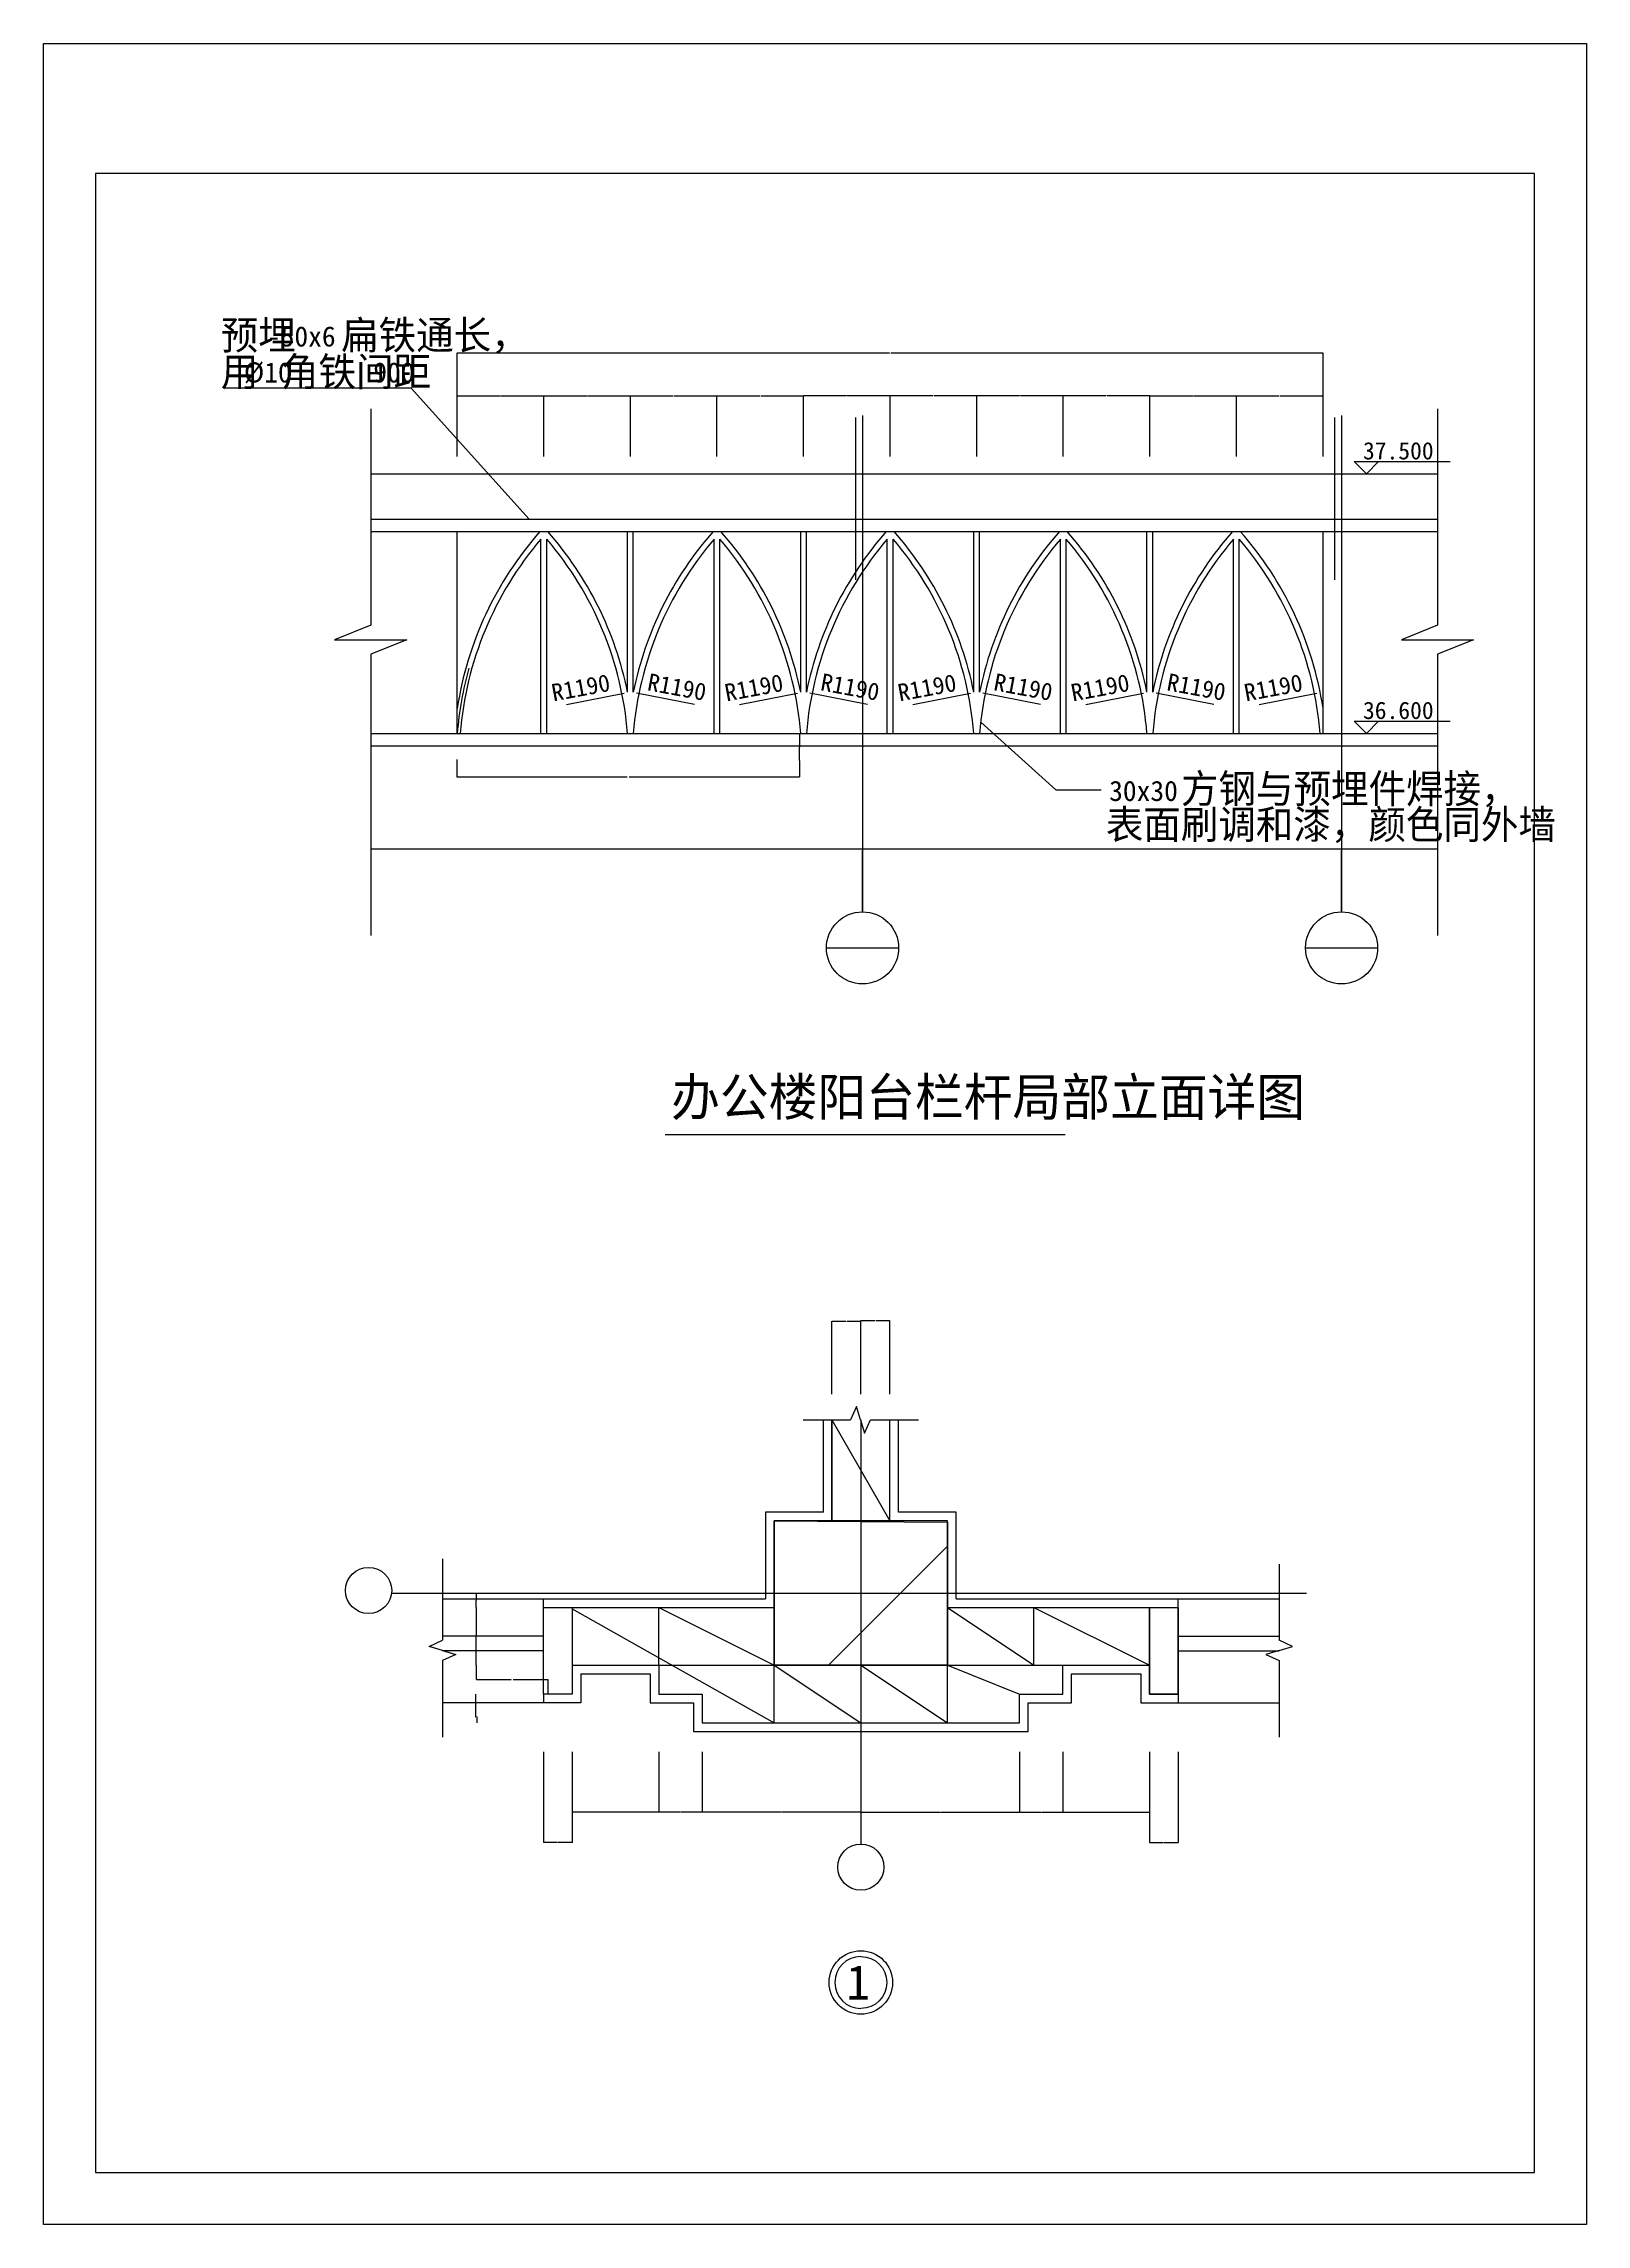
# Model space of a CAD drawing. Header units: metres. Extents: x -274867 to 0, y -9169 to 0.
# Drawn here: x -274867 to -269521, y -9169 to -1609 of the extents above; entities that cross this region are included whole.
import ezdxf

# ---------------------------------------------------------------- set-up
doc = ezdxf.new("R2010")
doc.units = ezdxf.units.M
for name, color, linetype in [('1', 1, 'Continuous'), ('A', 230, 'Continuous'), ('DIM', 3, 'Continuous'), ('MC', 4, 'Continuous'), ('PUB_DIM', 3, 'Continuous'), ('PUB_TITLE', 4, 'Continuous'), ('WALL', 7, 'Continuous')]:
    doc.layers.add(name, color=color, linetype=linetype)
doc.dimstyles.get("Standard").update_dxf_attribs({"dimtxt": 2.5, "dimasz": 2.5, "dimexe": 1.25, "dimexo": 0.625, "dimtad": 1, "dimcen": 2.5, "dimazin": 3, "dimtfac": 1, "dimtmove": 0, "dimatfit": 3})

# ---------------------------------------------------------------- blocks, each defined once
blk = doc.blocks.new('BG1')
at = {"layer": 'DIM', "linetype": 'CONTINUOUS'}
for p, q in [((-212.13, 212.13), (1450, 212.13)), ((0, 0), (-212.13, 212.13)), ((0, 0), (212.13, 212.13))]:
    blk.add_line(p, q, dxfattribs=at)
blk = doc.blocks.new('_INDEX')
blk.add_line((-0.5, 0), (0.5, 0))
blk.add_circle((0, 0), 0.5)
blk = doc.blocks.new('*D1')
for p, q in [((-272035.24, -7530), (-272035.24, -7740)), ((-271485.24, -7530), (-271485.24, -7740)), ((-272034.99, -7740), (-271761.74, -7740)), ((-271758.74, -7740), (-271485.49, -7740))]:
    blk.add_line(p, q)
at = {"layer": 'Defpoints'}
for p in [(-272035.24, -7530), (-271485.24, -7530), (-272035.24, -7740)]:
    blk.add_point(p, dxfattribs=at)
at = {"layer": 'DIM', "insert": (-271760.24, -7740), "char_height": 1, "attachment_point": 5}
blk.add_mtext('550', dxfattribs=at)
blk = doc.blocks.new('*D2')
for p, q in [((-271485.24, -7530), (-271485.24, -7740)), ((-271335.24, -7530), (-271335.24, -7740)), ((-271484.99, -7740), (-271411.74, -7740)), ((-271408.74, -7740), (-271335.49, -7740))]:
    blk.add_line(p, q)
at = {"layer": 'Defpoints'}
for p in [(-271485.24, -7530), (-271335.24, -7530), (-271485.24, -7740)]:
    blk.add_point(p, dxfattribs=at)
at = {"layer": 'DIM', "insert": (-271410.24, -7740), "char_height": 1, "attachment_point": 5}
blk.add_mtext('150', dxfattribs=at)
blk = doc.blocks.new('*D3')
for p, q in [((-271335.24, -7530), (-271335.24, -7740)), ((-271035.24, -7530), (-271035.24, -7740)), ((-271334.99, -7740), (-271185.74, -7740)), ((-271184.74, -7740), (-271035.49, -7740))]:
    blk.add_line(p, q)
at = {"layer": 'Defpoints'}
for p in [(-271335.24, -7530), (-271035.24, -7530), (-271335.24, -7740)]:
    blk.add_point(p, dxfattribs=at)
at = {"layer": 'DIM', "insert": (-271185.24, -7740), "char_height": 1, "attachment_point": 5}
blk.add_mtext('L', dxfattribs=at)
blk = doc.blocks.new('*D4')
for p, q in [((-271035.24, -7530), (-271035.24, -7845)), ((-270935.24, -7530), (-270935.24, -7845)), ((-271034.99, -7845), (-270986.74, -7845)), ((-270983.74, -7845), (-270935.49, -7845))]:
    blk.add_line(p, q)
at = {"layer": 'Defpoints'}
for p in [(-271035.24, -7530), (-270935.24, -7530), (-271035.24, -7845)]:
    blk.add_point(p, dxfattribs=at)
at = {"layer": 'DIM', "insert": (-270985.24, -7845), "char_height": 1, "attachment_point": 5}
blk.add_mtext('100', dxfattribs=at)
blk = doc.blocks.new('*D5')
for p, q in [((-273035.24, -7530), (-273035.24, -7740)), ((-272735.24, -7530), (-272735.24, -7740)), ((-272885.74, -7740), (-273035.49, -7740)), ((-272734.99, -7740), (-272884.74, -7740))]:
    blk.add_line(p, q)
at = {"layer": 'Defpoints'}
for p in [(-273035.24, -7530), (-272735.24, -7530), (-272735.24, -7740)]:
    blk.add_point(p, dxfattribs=at)
at = {"layer": 'DIM', "insert": (-272885.24, -7740), "char_height": 1, "attachment_point": 5}
blk.add_mtext('L', dxfattribs=at)
blk = doc.blocks.new('*D6')
for p, q in [((-272585.24, -7530), (-272585.24, -7740)), ((-272035.24, -7530), (-272035.24, -7740)), ((-272311.74, -7740), (-272585.49, -7740)), ((-272034.99, -7740), (-272308.74, -7740))]:
    blk.add_line(p, q)
at = {"layer": 'Defpoints'}
for p in [(-272585.24, -7530), (-272035.24, -7530), (-272035.24, -7740)]:
    blk.add_point(p, dxfattribs=at)
at = {"layer": 'DIM', "insert": (-272310.24, -7740), "char_height": 1, "attachment_point": 5}
blk.add_mtext('550', dxfattribs=at)
blk = doc.blocks.new('*D7')
for p, q in [((-272735.24, -7530), (-272735.24, -7740)), ((-272585.24, -7530), (-272585.24, -7740)), ((-272661.74, -7740), (-272735.49, -7740)), ((-272584.99, -7740), (-272658.74, -7740))]:
    blk.add_line(p, q)
at = {"layer": 'Defpoints'}
for p in [(-272735.24, -7530), (-272585.24, -7530), (-272585.24, -7740)]:
    blk.add_point(p, dxfattribs=at)
at = {"layer": 'DIM', "insert": (-272660.24, -7740), "char_height": 1, "attachment_point": 5}
blk.add_mtext('150', dxfattribs=at)
blk = doc.blocks.new('*D8')
for p, q in [((-273135.24, -7530), (-273135.24, -7845)), ((-273035.24, -7530), (-273035.24, -7845)), ((-273086.74, -7845), (-273135.49, -7845)), ((-273034.99, -7845), (-273083.74, -7845))]:
    blk.add_line(p, q)
at = {"layer": 'Defpoints'}
for p in [(-273135.24, -7530), (-273035.24, -7530), (-273035.24, -7845)]:
    blk.add_point(p, dxfattribs=at)
at = {"layer": 'DIM', "insert": (-273085.24, -7845), "char_height": 1, "attachment_point": 5}
blk.add_mtext('100', dxfattribs=at)
blk = doc.blocks.new('*D9')
for p, q in [((-272135.24, -6290), (-272135.24, -6037.51)), ((-272134.99, -6037.51), (-272086.74, -6037.51)), ((-272083.74, -6037.51), (-272035.49, -6037.51)), ((-272035.24, -6290), (-272035.24, -6037.51))]:
    blk.add_line(p, q)
at = {"layer": 'Defpoints'}
for p in [(-272135.24, -6037.51), (-272135.24, -6290), (-272035.24, -6290)]:
    blk.add_point(p, dxfattribs=at)
at = {"layer": 'DIM', "insert": (-272085.24, -6037.51), "char_height": 1, "attachment_point": 5}
blk.add_mtext('100', dxfattribs=at)
blk = doc.blocks.new('*D10')
for p, q in [((-272035.24, -6290), (-272035.24, -6035)), ((-272034.99, -6035), (-271986.74, -6035)), ((-271983.74, -6035), (-271935.49, -6035)), ((-271935.24, -6290), (-271935.24, -6035))]:
    blk.add_line(p, q)
at = {"layer": 'Defpoints'}
for p in [(-272035.24, -6035), (-272035.24, -6290), (-271935.24, -6290)]:
    blk.add_point(p, dxfattribs=at)
at = {"layer": 'DIM', "insert": (-271985.24, -6035), "char_height": 1, "attachment_point": 5}
blk.add_mtext('100', dxfattribs=at)
blk = doc.blocks.new('*D11')
for p, q in [((-273433.73, -3040), (-273433.73, -2830)), ((-273433.48, -2830), (-273285.23, -2830)), ((-273282.23, -2830), (-273133.98, -2830)), ((-273133.73, -3040), (-273133.73, -2830))]:
    blk.add_line(p, q)
at = {"layer": 'Defpoints'}
for p in [(-273433.73, -2830), (-273433.73, -3040), (-273133.73, -3040)]:
    blk.add_point(p, dxfattribs=at)
at = {"layer": 'DIM', "insert": (-273283.73, -2830), "char_height": 1, "attachment_point": 5}
blk.add_mtext('300', dxfattribs=at)
blk = doc.blocks.new('*D12')
for p, q in [((-273133.73, -3040), (-273133.73, -2830)), ((-273133.48, -2830), (-272985.23, -2830)), ((-272982.23, -2830), (-272833.98, -2830)), ((-272833.73, -3040), (-272833.73, -2830))]:
    blk.add_line(p, q)
at = {"layer": 'Defpoints'}
for p in [(-273133.73, -2830), (-273133.73, -3040), (-272833.73, -3040)]:
    blk.add_point(p, dxfattribs=at)
at = {"layer": 'DIM', "insert": (-272983.73, -2830), "char_height": 1, "attachment_point": 5}
blk.add_mtext('300', dxfattribs=at)
blk = doc.blocks.new('*D13')
for p, q in [((-272833.73, -3040), (-272833.73, -2830)), ((-272833.48, -2830), (-272685.23, -2830)), ((-272682.23, -2830), (-272533.98, -2830)), ((-272533.73, -3040), (-272533.73, -2830))]:
    blk.add_line(p, q)
at = {"layer": 'Defpoints'}
for p in [(-272833.73, -2830), (-272833.73, -3040), (-272533.73, -3040)]:
    blk.add_point(p, dxfattribs=at)
at = {"layer": 'DIM', "insert": (-272683.73, -2830), "char_height": 1, "attachment_point": 5}
blk.add_mtext('300', dxfattribs=at)
blk = doc.blocks.new('*D14')
for p, q in [((-272533.73, -3040), (-272533.73, -2830)), ((-272533.48, -2830), (-272385.23, -2830)), ((-272382.23, -2830), (-272233.98, -2830)), ((-272233.73, -3040), (-272233.73, -2830))]:
    blk.add_line(p, q)
at = {"layer": 'Defpoints'}
for p in [(-272533.73, -2830), (-272533.73, -3040), (-272233.73, -3040)]:
    blk.add_point(p, dxfattribs=at)
at = {"layer": 'DIM', "insert": (-272383.73, -2830), "char_height": 1, "attachment_point": 5}
blk.add_mtext('300', dxfattribs=at)
blk = doc.blocks.new('*D16')
for p, q in [((-272085.23, -2830), (-272233.98, -2830)), ((-272233.73, -3040), (-272233.73, -2830)), ((-271933.48, -2830), (-272082.23, -2830)), ((-271933.73, -3040), (-271933.73, -2830))]:
    blk.add_line(p, q)
at = {"layer": 'Defpoints'}
for p in [(-271933.73, -2830), (-272233.73, -3040), (-271933.73, -3040)]:
    blk.add_point(p, dxfattribs=at)
at = {"layer": 'DIM', "insert": (-272083.73, -2830), "char_height": 1, "attachment_point": 5}
blk.add_mtext('300', dxfattribs=at)
blk = doc.blocks.new('*D17')
for p, q in [((-271785.23, -2830), (-271933.98, -2830)), ((-271933.73, -3040), (-271933.73, -2830)), ((-271633.48, -2830), (-271782.23, -2830)), ((-271633.73, -3040), (-271633.73, -2830))]:
    blk.add_line(p, q)
at = {"layer": 'Defpoints'}
for p in [(-271633.73, -2830), (-271933.73, -3040), (-271633.73, -3040)]:
    blk.add_point(p, dxfattribs=at)
at = {"layer": 'DIM', "insert": (-271783.73, -2830), "char_height": 1, "attachment_point": 5}
blk.add_mtext('300', dxfattribs=at)
blk = doc.blocks.new('*D18')
for p, q in [((-271485.23, -2830), (-271633.98, -2830)), ((-271633.73, -3040), (-271633.73, -2830)), ((-271333.48, -2830), (-271482.23, -2830)), ((-271333.73, -3040), (-271333.73, -2830))]:
    blk.add_line(p, q)
at = {"layer": 'Defpoints'}
for p in [(-271333.73, -2830), (-271633.73, -3040), (-271333.73, -3040)]:
    blk.add_point(p, dxfattribs=at)
at = {"layer": 'DIM', "insert": (-271483.73, -2830), "char_height": 1, "attachment_point": 5}
blk.add_mtext('300', dxfattribs=at)
blk = doc.blocks.new('*D19')
for p, q in [((-271185.23, -2830), (-271333.98, -2830)), ((-271333.73, -3040), (-271333.73, -2830)), ((-271033.48, -2830), (-271182.23, -2830)), ((-271033.73, -3040), (-271033.73, -2830))]:
    blk.add_line(p, q)
at = {"layer": 'Defpoints'}
for p in [(-271033.73, -2830), (-271333.73, -3040), (-271033.73, -3040)]:
    blk.add_point(p, dxfattribs=at)
at = {"layer": 'DIM', "insert": (-271183.73, -2830), "char_height": 1, "attachment_point": 5}
blk.add_mtext('300', dxfattribs=at)
blk = doc.blocks.new('*D20')
for p, q in [((-271033.73, -3040), (-271033.73, -2830)), ((-271033.48, -2830), (-270885.23, -2830)), ((-270882.23, -2830), (-270733.98, -2830)), ((-270733.73, -3040), (-270733.73, -2830))]:
    blk.add_line(p, q)
at = {"layer": 'Defpoints'}
for p in [(-271033.73, -2830), (-271033.73, -3040), (-270733.73, -3040)]:
    blk.add_point(p, dxfattribs=at)
at = {"layer": 'DIM', "insert": (-270883.73, -2830), "char_height": 1, "attachment_point": 5}
blk.add_mtext('300', dxfattribs=at)
blk = doc.blocks.new('*D21')
for p, q in [((-270733.73, -3040), (-270733.73, -2830)), ((-270733.48, -2830), (-270585.23, -2830)), ((-270582.23, -2830), (-270433.98, -2830)), ((-270433.73, -3040), (-270433.73, -2830))]:
    blk.add_line(p, q)
at = {"layer": 'Defpoints'}
for p in [(-270733.73, -2830), (-270733.73, -3040), (-270433.73, -3040)]:
    blk.add_point(p, dxfattribs=at)
at = {"layer": 'DIM', "insert": (-270583.73, -2830), "char_height": 1, "attachment_point": 5}
blk.add_mtext('300', dxfattribs=at)
blk = doc.blocks.new('*D22')
for p, q in [((-273433.73, -3040), (-273433.73, -2680)), ((-273433.48, -2680), (-271935.73, -2680)), ((-271931.73, -2680), (-270433.98, -2680)), ((-270433.73, -3040), (-270433.73, -2680))]:
    blk.add_line(p, q)
at = {"layer": 'Defpoints'}
for p in [(-273433.73, -2680), (-273433.73, -3040), (-270433.73, -3040)]:
    blk.add_point(p, dxfattribs=at)
at = {"layer": 'DIM', "insert": (-271933.73, -2680), "char_height": 1, "attachment_point": 5}
blk.add_mtext('3000', dxfattribs=at)
blk = doc.blocks.new('*D23')
for p, q in [((-272247.46, -4000), (-272247.46, -4047.06)), ((-272247.71, -4047.06), (-272247.96, -4047.06)), ((-272247.46, -4094.12), (-272247.46, -4047.06)), ((-272247.46, -4047.06), (-272247.46, -4047.06)), ((-272247.21, -4047.06), (-272246.96, -4047.06))]:
    blk.add_line(p, q)
at = {"layer": 'Defpoints'}
for p in [(-272247.46, -4000), (-272247.46, -4047.06), (-272247.46, -4094.12)]:
    blk.add_point(p, dxfattribs=at)
at = {"layer": 'DIM', "insert": (-272247.46, -4045.935), "char_height": 1, "attachment_point": 5}
blk.add_mtext('0', dxfattribs=at)
blk = doc.blocks.new('*D24')
for p, q in [((-273435.24, -4090), (-273435.24, -4150)), ((-273434.99, -4150), (-272844.85, -4150)), ((-272837.85, -4150), (-272247.71, -4150)), ((-272247.46, -4094.12), (-272247.46, -4150))]:
    blk.add_line(p, q)
at = {"layer": 'Defpoints'}
for p in [(-273435.24, -4090), (-273435.24, -4150), (-272247.46, -4094.12)]:
    blk.add_point(p, dxfattribs=at)
at = {"layer": 'DIM', "insert": (-272841.35, -4150), "char_height": 1, "attachment_point": 5}
blk.add_mtext('1187,78', dxfattribs=at)
blk = doc.blocks.new('*D98')
for p, q in [((-273368.02, -7005), (-273368.27, -7005)), ((-273367.77, -6980), (-273367.77, -7005)), ((-273367.77, -7030), (-273367.77, -7005)), ((-273367.77, -7005), (-273367.77, -7005)), ((-273367.52, -7005), (-273367.27, -7005))]:
    blk.add_line(p, q)
at = {"layer": 'Defpoints'}
for p in [(-273367.77, -6980), (-273367.77, -7005), (-273367.77, -7030)]:
    blk.add_point(p, dxfattribs=at)
at = {"layer": 'DIM', "insert": (-273367.77, -7003.875), "char_height": 1, "attachment_point": 5}
blk.add_mtext('0', dxfattribs=at)
blk = doc.blocks.new('*D99')
for p, q in [((-273367.77, -7030), (-273367.77, -7130)), ((-273368.02, -7130), (-273368.27, -7130)), ((-273367.77, -7230), (-273367.77, -7130)), ((-273367.77, -7130), (-273367.77, -7130)), ((-273367.52, -7130), (-273367.27, -7130))]:
    blk.add_line(p, q)
at = {"layer": 'Defpoints'}
for p in [(-273367.77, -7030), (-273367.77, -7130), (-273367.77, -7230)]:
    blk.add_point(p, dxfattribs=at)
at = {"layer": 'DIM', "insert": (-273367.77, -7128.875), "char_height": 1, "attachment_point": 5}
blk.add_mtext('0', dxfattribs=at)
blk = doc.blocks.new('*D100')
for p, q in [((-273367.77, -7230), (-273367.77, -7280)), ((-273367.52, -7280), (-273246.485, -7280)), ((-273240.485, -7280), (-273119.45, -7280)), ((-273119.2, -7330), (-273119.2, -7280))]:
    blk.add_line(p, q)
at = {"layer": 'Defpoints'}
for p in [(-273367.77, -7230), (-273367.77, -7280), (-273119.2, -7330)]:
    blk.add_point(p, dxfattribs=at)
at = {"layer": 'DIM', "insert": (-273243.485, -7280), "char_height": 1, "attachment_point": 5}
blk.add_mtext('248,57', dxfattribs=at)
blk = doc.blocks.new('*D101')
for p, q in [((-273370.89, -7330), (-273370.89, -7409.51)), ((-273370.64, -7409.51), (-273369.77, -7409.51)), ((-273365.77, -7409.51), (-273364.9, -7409.51)), ((-273364.65, -7430), (-273364.65, -7409.51))]:
    blk.add_line(p, q)
at = {"layer": 'Defpoints'}
for p in [(-273370.89, -7330), (-273370.89, -7409.51), (-273364.65, -7430)]:
    blk.add_point(p, dxfattribs=at)
at = {"layer": 'DIM', "insert": (-273367.77, -7409.51), "char_height": 1, "attachment_point": 5}
blk.add_mtext('6,24', dxfattribs=at)

msp = doc.modelspace()

# ---------------------------------------------------------------- hatches: boundary and pattern name
h = msp.add_hatch()
h.set_pattern_fill('ANSI31', scale=600)
h.paths.add_polyline_path([(-273035.24, -7030), (-273135.24, -7030), (-273135.24, -7230), (-273035.24, -7230)])
h.paths.add_polyline_path([(-273035.24, -7330), (-273035.24, -7230), (-273135.24, -7230), (-273135.24, -7330)])
h.paths.add_polyline_path([(-270935.24, -7030), (-271035.24, -7030), (-271035.24, -7230), (-270935.24, -7230)])
h.paths.add_polyline_path([(-270935.24, -7230), (-271035.24, -7230), (-271035.24, -7330), (-270935.24, -7330)])
at = {"layer": 'MC'}
h = msp.add_hatch(dxfattribs=at)
h.set_pattern_fill('ANSI31', scale=500)
h.paths.add_polyline_path([(-272035.24, -6730), (-272335.24, -6730), (-272335.24, -7230), (-272035.24, -7230)])
h.paths.add_polyline_path([(-272035.24, -7230), (-271735.24, -7230), (-271735.24, -6730), (-272035.24, -6730)])
h = msp.add_hatch(dxfattribs=at)
h.set_pattern_fill('AR-CONC', scale=50)
h.paths.add_polyline_path([(-272335.24, -7230), (-272035.24, -7230), (-272035.24, -6730), (-272335.24, -6730)])
h.paths.add_polyline_path([(-272035.24, -7230), (-271735.24, -7230), (-271735.24, -6730), (-272035.24, -6730)])

# ---------------------------------------------------------------- linework, layer by layer
for p, q in [((-273733.73, -3100), (-270036.84, -3100)), ((-273733.73, -3256.75), (-270036.84, -3256.75)), ((-273733.73, -3300), (-270036.84, -3300)), ((-273433.73, -4000), (-273433.73, -3300)), ((-272843.73, -3856.66), (-272843.73, -3300)), ((-272823.73, -3856.66), (-272823.73, -3300)), ((-272243.73, -3856.66), (-272243.73, -3300)), ((-272223.73, -3856.66), (-272223.73, -3300)), ((-271643.73, -3856.66), (-271643.73, -3300)), ((-271623.73, -3856.66), (-271623.73, -3300)), ((-271043.73, -3856.66), (-271043.73, -3300)), ((-271023.73, -3856.66), (-271023.73, -3300)), ((-270433.73, -4000), (-270433.73, -3300)), ((-273143.73, -4000), (-273143.73, -3326.59)), ((-273123.73, -4000), (-273123.73, -3326.59)), ((-272543.73, -4000), (-272543.73, -3326.59)), ((-272523.73, -4000), (-272523.73, -3326.59)), ((-271943.73, -4000), (-271943.73, -3326.59)), ((-271923.73, -4000), (-271923.73, -3326.59)), ((-271343.73, -4000), (-271343.73, -3326.59)), ((-271323.73, -4000), (-271323.73, -3326.59)), ((-270743.73, -4000), (-270743.73, -3326.59)), ((-270723.73, -4000), (-270723.73, -3326.59)), ((-273733.73, -4000), (-270036.84, -4000)), ((-273733.73, -4043.25), (-270036.84, -4043.25)), ((-273733.73, -4400), (-270036.84, -4400)), ((-272050.17, -6333.82), (-272071.57, -6380)), ((-272036.44, -6380), (-272050.17, -6333.82)), ((-272235.24, -6380), (-272071.57, -6380)), ((-272165.24, -6700), (-272165.24, -6380)), ((-272135.24, -6380), (-271935.24, -6730)), ((-272036.44, -6380), (-272022.71, -6426.18)), ((-272022.71, -6426.18), (-272001.31, -6380)), ((-272001.31, -6380), (-271835.24, -6380)), ((-271905.24, -6700), (-271905.24, -6380)), ((-272365.24, -6700), (-272365.24, -7000)), ((-272165.24, -6700), (-272365.24, -6700)), ((-271705.24, -6700), (-271905.24, -6700)), ((-271705.24, -7000), (-271705.24, -6700)), ((-273485.24, -6861.64), (-273485.24, -7143.67)), ((-270585.24, -6880), (-270585.24, -7143.67)), ((-273485.24, -7000), (-272365.24, -7000)), ((-273135.24, -7030), (-273135.24, -7000)), ((-272735.24, -7230), (-272735.24, -7030)), ((-272735.24, -7030), (-272335.24, -7230)), ((-271735.24, -7030), (-271435.24, -7230)), ((-271705.24, -7000), (-270585.24, -7000)), ((-271435.24, -7030), (-271035.24, -7230)), ((-271435.24, -7230), (-271435.24, -7030)), ((-270935.24, -7030), (-270935.24, -7000)), ((-273035.24, -7035), (-272335.24, -7430)), ((-273531.42, -7165.07), (-273485.24, -7143.67)), ((-273485.24, -7178.8), (-273531.42, -7165.07)), ((-273135.24, -7130), (-273485.24, -7130)), ((-273485.24, -7178.8), (-273439.06, -7192.53)), ((-273135.24, -7180), (-273485.24, -7180)), ((-270935.24, -7130), (-270585.24, -7130)), ((-270935.24, -7180), (-270585.24, -7180)), ((-270585.24, -7178.8), (-270631.42, -7192.53)), ((-270539.06, -7165.07), (-270585.24, -7143.67)), ((-270585.24, -7178.8), (-270539.06, -7165.07)), ((-273439.06, -7192.53), (-273485.24, -7213.93)), ((-273485.24, -7213.93), (-273485.24, -7480)), ((-272335.24, -7430), (-272335.24, -7230)), ((-272335.24, -7230), (-272035.24, -7430)), ((-272035.24, -7230), (-271735.24, -7430)), ((-271735.24, -7430), (-271735.24, -7230)), ((-271735.24, -7230), (-271485.24, -7330)), ((-270631.42, -7192.53), (-270585.24, -7213.93)), ((-270585.24, -7213.93), (-270585.24, -7480)), ((-273135.24, -7330), (-273135.24, -7360)), ((-273005.24, -7260), (-272765.24, -7260)), ((-273005.24, -7260), (-273005.24, -7360)), ((-272765.24, -7260), (-272765.24, -7360)), ((-271305.24, -7360), (-271305.24, -7260)), ((-271305.24, -7260), (-271065.24, -7260)), ((-271065.24, -7260), (-271065.24, -7360)), ((-270935.24, -7330), (-270935.24, -7360)), ((-273005.24, -7360), (-273485.24, -7360)), ((-272765.24, -7360), (-272615.24, -7360)), ((-272615.24, -7360), (-272615.24, -7460)), ((-271455.24, -7460), (-271455.24, -7360)), ((-271455.24, -7360), (-271305.24, -7360)), ((-271065.24, -7360), (-270585.24, -7360)), ((-272615.24, -7460), (-271455.24, -7460))]:
    msp.add_line(p, q)
for points in [[(-273733.73, -2875), (-273733.73, -3625), (-273858.73, -3675), (-273608.73, -3675), (-273733.73, -3725), (-273733.73, -4700)], [(-270036.84, -2875), (-270036.84, -3625), (-270161.84, -3675), (-269911.84, -3675), (-270036.84, -3725), (-270036.84, -4700)]]:
    msp.add_lwpolyline(points)
for points in [[(-272035.24, -8240, 1), (-272035.24, -8420, 1)], [(-272035.24, -8240, -1), (-272035.24, -8420, -1)]]:
    msp.add_lwpolyline(points, format="xyb")
for centre, radius in [((-273741.01, -6970.96), 80), ((-272035.24, -7930), 80), ((-272035.24, -8330), 110)]:
    msp.add_circle(centre, radius)
for centre, radius, start, end in [((-272247.46, -4094.12), 1200, 138.57, 171.33), ((-274020.01, -4094.12), 1200, 11.41, 41.43), ((-271647.46, -4094.12), 1200, 138.57, 168.59), ((-273420.01, -4094.12), 1200, 11.41, 41.43), ((-271047.46, -4094.12), 1200, 138.57, 168.59), ((-272820.01, -4094.12), 1200, 11.41, 41.43), ((-270447.46, -4094.12), 1200, 138.57, 168.59), ((-272220.01, -4094.12), 1200, 11.41, 41.43), ((-269847.46, -4094.12), 1200, 138.57, 168.59), ((-271620.01, -4094.12), 1200, 8.67, 41.43), ((-272247.46, -4094.12), 1180, 139.42, 175.46), ((-274020.01, -4094.12), 1180, 4.54, 40.58), ((-271647.46, -4094.12), 1180, 139.42, 175.46), ((-273420.01, -4094.12), 1180, 4.54, 40.58), ((-271047.46, -4094.12), 1180, 139.42, 175.46), ((-272820.01, -4094.12), 1180, 4.54, 40.58), ((-270447.46, -4094.12), 1180, 139.42, 175.46), ((-272220.01, -4094.12), 1180, 4.54, 40.58), ((-269847.46, -4094.12), 1180, 139.42, 175.46), ((-271620.01, -4094.12), 1180, 4.54, 40.58), ((-272247.46, -4094.12), 1190, 164.37, 175.46)]:
    msp.add_arc(centre, radius, start, end)
at = {"layer": 'A'}
msp.add_line((-273661.52, -6980), (-270490.52, -6980), dxfattribs=at)
at = {"layer": 'DIM'}
for p, q in [((-273055.24, -3900), (-272855.24, -3860)), ((-272612.23, -3900), (-272812.23, -3860)), ((-272455.24, -3900), (-272255.24, -3860)), ((-272012.23, -3900), (-272212.23, -3860)), ((-271855.24, -3900), (-271655.24, -3860)), ((-271412.23, -3900), (-271612.23, -3860)), ((-271255.24, -3900), (-271055.24, -3860)), ((-270812.23, -3900), (-271012.23, -3860)), ((-270655.24, -3900), (-270455.24, -3860)), ((-272035.24, -6380), (-272035.24, -7850))]:
    msp.add_line(p, q, dxfattribs=at)
msp.add_lwpolyline([(-272713.32, -5390), (-271327.8, -5390)], dxfattribs=at)
at = {"layer": 'MC'}
for p, q in [((-273593.11, -2803.16), (-274243.29, -2803.16)), ((-273185.01, -3256.75), (-273593.11, -2803.16)), ((-271619.91, -3960.82), (-271359.34, -4195.6)), ((-271359.34, -4195.6), (-271202.01, -4195.6))]:
    msp.add_line(p, q, dxfattribs=at)
for points in [[(-272135.24, -6380), (-272135.24, -6730), (-271935.24, -6730), (-271935.24, -6380)], [(-273035.24, -7030), (-272335.24, -7030)], [(-271735.24, -7030), (-271035.24, -7030)], [(-271035.24, -7030), (-270935.24, -7030), (-270935.24, -7330), (-271035.24, -7330), (-271035.24, -7030)], [(-273035.24, -7230), (-272735.24, -7230), (-272735.24, -7330), (-272585.24, -7330), (-272585.24, -7430), (-271485.24, -7430), (-271485.24, -7330), (-271335.24, -7330), (-271335.24, -7230), (-271035.24, -7230)]]:
    msp.add_lwpolyline(points, dxfattribs=at)
for points in [[(-272335.24, -6730), (-271735.24, -6733.77), (-271735.24, -7230), (-272335.24, -7230)], [(-273135.24, -7030), (-273035.24, -7030), (-273035.24, -7330), (-273135.24, -7330)]]:
    msp.add_lwpolyline(points, close=True, dxfattribs=at)
at = {"layer": 'PUB_DIM'}
for p, q in [((-272029.34, -2898.25), (-272029.34, -4619.76)), ((-270369.34, -2898.25), (-270369.34, -4619.76)), ((-272029.34, -4619.76), (-272029.34, -4405.41)), ((-270369.34, -4619.76), (-270369.34, -4405.41))]:
    msp.add_line(p, q, dxfattribs=at)
for points in [[(-272054.34, -2905.21), (-272054.34, -3467.43)], [(-270394.34, -2905.21), (-270394.34, -3467.43)]]:
    msp.add_lwpolyline(points, dxfattribs=at)
at = {"layer": 'PUB_TITLE'}
for points in [[(-274867.12, -1608.61), (-269521.12, -1608.61), (-269521.12, -9168.61), (-274867.12, -9168.61)], [(-274687.12, -2058.61), (-274687.12, -8988.61), (-269701.12, -8988.61), (-269701.12, -2058.61)]]:
    msp.add_lwpolyline(points, close=True, dxfattribs=at)
at = {"layer": 'WALL'}
for p, q in [((-272135.24, -6730), (-272135.24, -6380)), ((-271935.24, -6730), (-271935.24, -6380)), ((-273135.24, -7030), (-272335.24, -7030)), ((-273135.24, -7330), (-273135.24, -7030)), ((-273035.24, -7030), (-273035.24, -7230)), ((-273035.24, -7030), (-273035.24, -7230)), ((-271735.24, -7030), (-270935.24, -7030)), ((-271035.24, -7030), (-271035.24, -7230)), ((-270935.24, -7330), (-270935.24, -7030)), ((-273035.24, -7230), (-271035.24, -7230)), ((-273035.24, -7230), (-273035.24, -7330)), ((-272735.24, -7230), (-272735.24, -7330)), ((-271335.24, -7330), (-271335.24, -7230)), ((-271035.24, -7230), (-271035.24, -7330)), ((-273035.24, -7330), (-273135.24, -7330)), ((-272735.24, -7330), (-272585.24, -7330)), ((-272585.24, -7330), (-272585.24, -7430)), ((-271485.24, -7430), (-271485.24, -7330)), ((-271485.24, -7330), (-271335.24, -7330)), ((-271035.24, -7330), (-270935.24, -7330)), ((-272585.24, -7430), (-271485.24, -7430))]:
    msp.add_line(p, q, dxfattribs=at)
msp.add_lwpolyline([(-271735.24, -7230), (-271735.24, -6730), (-272335.24, -6730), (-272335.24, -7230)], dxfattribs=at)

# ---------------------------------------------------------------- block references
at = {"layer": 'DIM', "xscale": 0.2, "yscale": 0.2, "zscale": 0.2}
for p in [(-270283.3, -3100), (-270283.3, -4000)]:
    msp.add_blockref('BG1', p, dxfattribs=at)
at = {"layer": 'PUB_DIM', "xscale": 250, "yscale": 250, "zscale": 250}
for p in [(-272029.34, -4743.37), (-270369.34, -4743.37)]:
    msp.add_blockref('_INDEX', p, dxfattribs=at)

# ---------------------------------------------------------------- texts
msp.add_text('1', height=120).set_placement((-272085.35, -8389.57))
at = {"layer": '1'}
for s, height, p in [('预埋', 100, (-274253.32, -2669.08)), ('扁铁通长，', 100, (-273836.2, -2669.08)), ('-50x6', 70, (-274093.32, -2658.69)), ('用', 100, (-274253.32, -2795.91)), ('%%c10', 70, (-274173.32, -2783.43)), ('角铁间距', 100, (-274044.63, -2795.91)), ('900', 70, (-273724.63, -2783.43)), ('方钢与预埋件焊接，', 100, (-270925.85, -4241.29)), ('30x30', 70, (-271174.84, -4234.19)), ('表面刷调和漆，颜色同外墙', 100, (-271186.42, -4365.54)), ('办公楼阳台栏杆局部立面详图', 130, (-272692.83, -5325.45))]:
    msp.add_text(s, height=height, dxfattribs=at).set_placement(p)
at = {"layer": 'DIM'}
for s, p in [('37.500', (-270295.24, -3050)), ('36.600', (-270295.24, -3950))]:
    msp.add_text(s, height=60, dxfattribs=at).set_placement(p)
for rotation, p in [(10.54, (-273100.63, -3889.11)), (349.46, (-272778.07, -3849.81)), (10.54, (-272500.63, -3889.11)), (349.46, (-272178.07, -3849.81)), (10.54, (-271900.63, -3889.11)), (349.46, (-271578.07, -3849.81)), (10.54, (-271300.63, -3889.11)), (349.46, (-270978.07, -3849.81)), (10.54, (-270700.63, -3889.11))]:
    msp.add_text('R1190', height=60, rotation=rotation, dxfattribs=at).set_placement(p)

# ---------------------------------------------------------------- dimensions: what is measured, and where the dimension line sits
for base, p1, p2, picture, middle in [((-273433.73, -2680), (-273433.73, -3040), (-270433.73, -3040), '*D22', (-271933.73, -2680)), ((-273433.73, -2830), (-273433.73, -3040), (-273133.73, -3040), '*D11', (-273283.73, -2830)), ((-273133.73, -2830), (-273133.73, -3040), (-272833.73, -3040), '*D12', (-272983.73, -2830)), ((-272833.73, -2830), (-272833.73, -3040), (-272533.73, -3040), '*D13', (-272683.73, -2830)), ((-272533.73, -2830), (-272533.73, -3040), (-272233.73, -3040), '*D14', (-272383.73, -2830)), ((-271933.73, -2830), (-271933.73, -3040), (-272233.73, -3040), '*D16', (-272083.73, -2830)), ((-271633.73, -2830), (-271633.73, -3040), (-271933.73, -3040), '*D17', (-271783.73, -2830)), ((-271333.73, -2830), (-271333.73, -3040), (-271633.73, -3040), '*D18', (-271483.73, -2830)), ((-271033.73, -2830), (-271033.73, -3040), (-271333.73, -3040), '*D19', (-271183.73, -2830)), ((-271033.73, -2830), (-271033.73, -3040), (-270733.73, -3040), '*D20', (-270883.73, -2830)), ((-270733.73, -2830), (-270733.73, -3040), (-270433.73, -3040), '*D21', (-270583.73, -2830)), ((-272247.46, -4047.06), (-272247.46, -4094.12), (-272247.46, -4000), '*D23', (-272247.46, -4045.935)), ((-273435.24, -4150), (-273435.24, -4090), (-272247.46, -4094.12), '*D24', (-272841.35, -4150)), ((-272135.24, -6037.51), (-272135.24, -6290), (-272035.24, -6290), '*D9', (-272085.24, -6037.51)), ((-272035.24, -6035), (-272035.24, -6290), (-271935.24, -6290), '*D10', (-271985.24, -6035)), ((-273367.77, -7005), (-273367.77, -6980), (-273367.77, -7030), '*D98', (-273367.77, -7003.875)), ((-273367.77, -7130), (-273367.77, -7030), (-273367.77, -7230), '*D99', (-273367.77, -7128.875)), ((-273367.77, -7280), (-273367.77, -7230), (-273119.2, -7330), '*D100', (-273243.485, -7280)), ((-273370.89, -7409.51), (-273370.89, -7330), (-273364.65, -7430), '*D101', (-273367.77, -7409.51)), ((-273035.24, -7845), (-273035.24, -7530), (-273135.24, -7530), '*D8', (-273085.24, -7845)), ((-272585.24, -7740), (-272585.24, -7530), (-272735.24, -7530), '*D7', (-272660.24, -7740)), ((-272035.24, -7740), (-272035.24, -7530), (-272585.24, -7530), '*D6', (-272310.24, -7740)), ((-272035.24, -7740), (-272035.24, -7530), (-271485.24, -7530), '*D1', (-271760.24, -7740)), ((-271485.24, -7740), (-271485.24, -7530), (-271335.24, -7530), '*D2', (-271410.24, -7740)), ((-271035.24, -7845), (-271035.24, -7530), (-270935.24, -7530), '*D4', (-270985.24, -7845))]:
    dim = msp.add_linear_dim(base=base, p1=p1, p2=p2, dimstyle='Standard', dxfattribs=at)
    dim.commit()
    dim.dimension.update_dxf_attribs({"geometry": picture, "text_midpoint": middle})
for base, p1, p2, picture, middle in [((-272735.24, -7740), (-272735.24, -7530), (-273035.24, -7530), '*D5', (-272885.24, -7740)), ((-271335.24, -7740), (-271335.24, -7530), (-271035.24, -7530), '*D3', (-271185.24, -7740))]:
    dim = msp.add_linear_dim(base=base, p1=p1, p2=p2, text='L', dimstyle='Standard', dxfattribs=at)
    dim.commit()
    dim.dimension.update_dxf_attribs({"geometry": picture, "text_midpoint": middle})

doc.saveas('drawing.dxf')
